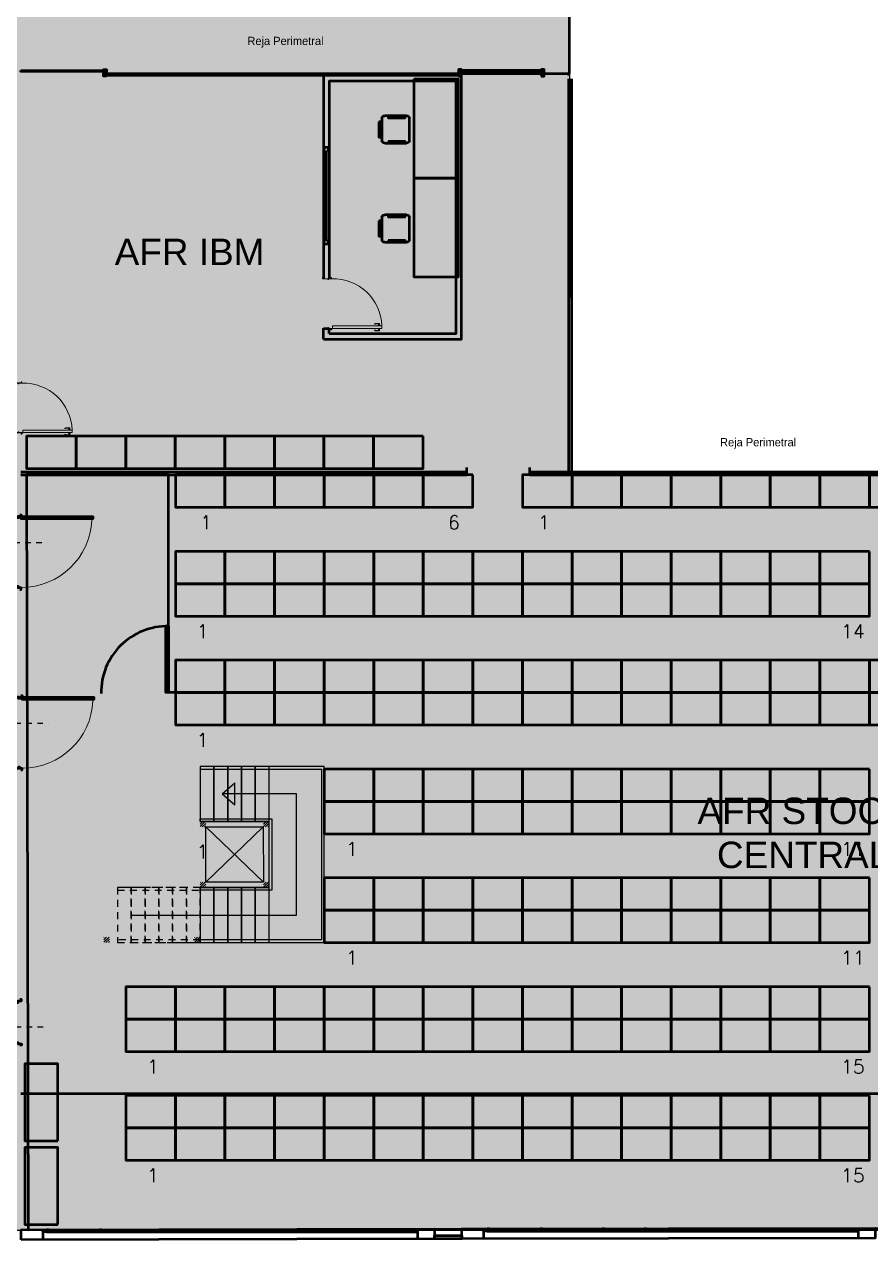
# Model space of a CAD drawing. Header units: millimetres. Extents: x 14 to 290, y 66 to 213.
# Drawn here: x 197.14 to 212.51, y 143.25 to 165.32 of the extents above; entities that cross this region are included whole.
import ezdxf

# ---------------------------------------------------------------- set-up
doc = ezdxf.new("R2010")
doc.units = ezdxf.units.MM
doc.linetypes.add('HIDDEN2', pattern=[0.1875, 0.125, -0.0625])
doc.linetypes.add('PIR13A-P-XREF-01-Apoyo$0$DASHDOT2', pattern=[12.7, 6.35, -3.175, 0, -3.175])
doc.layers.add('CARPINTERIA', color=252, linetype='Continuous')
doc.layers.add('VISTAS', color=251, linetype='Continuous')
for name, color, linetype, lineweight in [('Durlock', 252, 'Continuous', 50), ('OCASA_TODAS_r08$0$CARP-BARRIDO', 252, 'Continuous', 15), ('OCASA_TODAS_r08$0$CARP-HERRAJES', 252, 'Continuous', 15), ('OCASA_TODAS_r08$0$CARP-HOJA', 252, 'Continuous', 20), ('OCASA_TODAS_r08$0$CARP-MARCO', 252, 'Continuous', 20), ('OCASA_TODAS_r08$0$CARPINTERIA', 252, 'Continuous', 15), ('OCASA_TODAS_r08$0$VIDRIO', 251, 'Continuous', 20), ('PIR13A-P-XREF-01-Apoyo$0$10-EJES-CARP', 251, 'PIR13A-P-XREF-01-Apoyo$0$DASHDOT2', 25), ('PIR13A-P-XREF-01-Apoyo$0$20-CARPINTERIAS BATIENTE', 251, 'Continuous', 9)]:
    doc.layers.add(name, color=color, linetype=linetype, lineweight=lineweight)
doc.styles.add('IRI-OCASA-Layout R 9$0$Standard', font='arial.ttf')
doc.styles.add('OCASA_TODAS_r08$0$Standard', font='txt')
doc.styles.get("Standard").update_dxf_attribs({"font": 'txt.shx'})

# ---------------------------------------------------------------- blocks, each defined once
blk = doc.blocks.new('OCASA_TODAS_r08$0$V16 19_06_2014')
at = {"color": 4}
for points in [[(2797.489135, 1170.224643), (2797.489135, 1170.234643), (2797.554125, 1170.234643), (2797.554135, 1170.194643), (2797.489135, 1170.194643), (2797.489135, 1170.204643)], [(2804.289155, 1170.224643), (2804.289155, 1170.234643), (2804.224165, 1170.234643), (2804.224155, 1170.194643), (2804.289155, 1170.194643), (2804.289155, 1170.204643)]]:
    blk.add_lwpolyline(points, dxfattribs=at)
at = {"color": 251}
for points in [[(2797.554125, 1170.234643), (2804.224165, 1170.234643)], [(2797.554135, 1170.194643), (2804.224155, 1170.194643)]]:
    blk.add_lwpolyline(points, dxfattribs=at)
at = {"color": 4}
for points in [[(2797.594125, 1170.234643), (2797.554125, 1170.234643), (2797.554125, 1170.214643), (2797.594125, 1170.214643)], [(2798.556635, 1170.234643), (2798.516635, 1170.234643), (2798.516635, 1170.214643), (2798.556635, 1170.214643)], [(2798.596635, 1170.214643), (2798.556635, 1170.214643), (2798.556635, 1170.194643), (2798.596635, 1170.194643)], [(2799.564135, 1170.214643), (2799.524135, 1170.214643), (2799.524135, 1170.194643), (2799.564135, 1170.194643)], [(2799.684125, 1170.234643), (2799.644125, 1170.234643), (2799.644125, 1170.214643), (2799.684125, 1170.214643)], [(2800.447435, 1170.234643), (2800.407435, 1170.234643), (2800.407435, 1170.214643), (2800.447435, 1170.214643)], [(2800.487435, 1170.214643), (2800.447435, 1170.214643), (2800.447435, 1170.194643), (2800.487435, 1170.194643)], [(2801.334029, 1170.214643), (2801.294029, 1170.214643), (2801.294029, 1170.194643), (2801.334029, 1170.194643)], [(2801.374029, 1170.234643), (2801.334029, 1170.234643), (2801.334029, 1170.214643), (2801.374029, 1170.214643)], [(2802.134135, 1170.234643), (2802.094135, 1170.234643), (2802.094135, 1170.214643), (2802.134135, 1170.214643)], [(2802.254135, 1170.234643), (2802.214135, 1170.234643), (2802.214135, 1170.214643), (2802.254135, 1170.214643)], [(2803.221645, 1170.234643), (2803.181645, 1170.234643), (2803.181645, 1170.214643), (2803.221645, 1170.214643)], [(2803.261645, 1170.214643), (2803.221645, 1170.214643), (2803.221645, 1170.194643), (2803.261645, 1170.194643)], [(2804.224155, 1170.214643), (2804.184155, 1170.214643), (2804.184155, 1170.194643), (2804.224155, 1170.194643)]]:
    blk.add_lwpolyline(points, close=True, dxfattribs=at)
at = {"layer": 'OCASA_TODAS_r08$0$CARP-HOJA'}
for p, q in [((2797.594125, 1170.229643), (2798.516635, 1170.229643)), ((2797.594125, 1170.219643), (2798.516635, 1170.219643)), ((2799.684125, 1170.229643), (2800.407435, 1170.229643)), ((2799.684125, 1170.219643), (2800.407435, 1170.219643)), ((2801.374029, 1170.229643), (2802.094135, 1170.229643)), ((2801.374029, 1170.219643), (2802.094135, 1170.219643)), ((2802.254135, 1170.229643), (2803.181645, 1170.229643)), ((2802.254135, 1170.219643), (2803.181645, 1170.219643)), ((2798.596635, 1170.209643), (2799.524135, 1170.209643)), ((2798.596635, 1170.199643), (2799.524135, 1170.199643)), ((2800.487435, 1170.209643), (2801.294029, 1170.209643)), ((2800.487435, 1170.199643), (2801.294029, 1170.199643)), ((2803.261645, 1170.209643), (2804.184155, 1170.209643)), ((2803.261645, 1170.199643), (2804.184155, 1170.199643))]:
    blk.add_line(p, q, dxfattribs=at)
at = {"layer": 'OCASA_TODAS_r08$0$CARPINTERIA', "color": 4}
for points in [[(2799.604135, 1170.234643), (2799.564135, 1170.234643), (2799.564135, 1170.194643), (2799.604135, 1170.194643)], [(2799.644135, 1170.234643), (2799.604135, 1170.234643), (2799.604135, 1170.194643), (2799.644135, 1170.194643)], [(2802.174135, 1170.234643), (2802.134135, 1170.234643), (2802.134135, 1170.194643), (2802.174135, 1170.194643)], [(2802.214135, 1170.234643), (2802.174135, 1170.234643), (2802.174135, 1170.194643), (2802.214135, 1170.194643)]]:
    blk.add_lwpolyline(points, close=True, dxfattribs=at)
at = {"layer": 'OCASA_TODAS_r08$0$VIDRIO'}
for p, q in [((2797.594125, 1170.225893), (2798.516635, 1170.225893)), ((2797.594125, 1170.223393), (2798.516635, 1170.223393)), ((2799.684125, 1170.225893), (2800.407435, 1170.225893)), ((2799.684125, 1170.223393), (2800.407435, 1170.223393)), ((2801.374029, 1170.225893), (2802.094135, 1170.225893)), ((2801.374029, 1170.223393), (2802.094135, 1170.223393)), ((2802.254135, 1170.225893), (2803.181645, 1170.225893)), ((2802.254135, 1170.223393), (2803.181645, 1170.223393)), ((2798.596635, 1170.205893), (2799.524135, 1170.205893)), ((2798.596635, 1170.203393), (2799.524135, 1170.203393)), ((2800.487435, 1170.205893), (2801.294029, 1170.205893)), ((2800.487435, 1170.203393), (2801.294029, 1170.203393)), ((2803.261645, 1170.205893), (2804.184155, 1170.205893)), ((2803.261645, 1170.203393), (2804.184155, 1170.203393))]:
    blk.add_line(p, q, dxfattribs=at)
blk = doc.blocks.new("OCASA_TODAS_r08$0$P1 13 - P1'' 13")
at = {"layer": 'OCASA_TODAS_r08$0$CARP-BARRIDO'}
blk.add_arc((-21.161196, -13.401783, -0.000123), 0.885209, 178.329117, 268.111658, dxfattribs=at)
at = {"layer": 'OCASA_TODAS_r08$0$CARP-HERRAJES', "extrusion": (1.67932e-05, 6.2673e-05, 1)}
for p, q in [((-21.233598, -14.227942, 0.000046), (-21.233598, -14.174994, 0.000043)), ((-21.233598, -14.227942, 0.000046), (-21.232639, -14.24534, 0.000047)), ((-21.216127, -14.245806, 0.000047), (-21.230823, -14.246625, 0.000047)), ((-21.215792, -14.228316, 0.000046), (-21.20372, -14.227409, 0.000045)), ((-21.215792, -14.245806, 0.000047), (-21.215792, -14.228316, 0.000046)), ((-21.215792, -14.245806, 0.000047), (-21.20372, -14.246713, 0.000047)), ((-21.20372, -14.248837, 0.000047), (-21.20372, -14.225285, 0.000045)), ((-21.202318, -14.223883, 0.000045), (-21.190365, -14.223883, 0.000045)), ((-21.202318, -14.250239, 0.000047), (-21.190365, -14.250239, 0.000047)), ((-21.190365, -14.250239, 0.000047), (-21.190365, -14.223883, 0.000045)), ((-21.133908, -14.223883, 0.000044), (-21.14586, -14.223883, 0.000044)), ((-21.14586, -14.250239, 0.000046), (-21.14586, -14.223883, 0.000044)), ((-21.133908, -14.250239, 0.000046), (-21.14586, -14.250239, 0.000046)), ((-21.132506, -14.248837, 0.000046), (-21.132506, -14.225285, 0.000044)), ((-21.120434, -14.228316, 0.000044), (-21.132506, -14.227409, 0.000044)), ((-21.120434, -14.245806, 0.000045), (-21.132506, -14.246713, 0.000045)), ((-21.120434, -14.245806, 0.000045), (-21.120434, -14.228316, 0.000044)), ((-21.120098, -14.245806, 0.000045), (-21.105403, -14.246625, 0.000045)), ((-21.102628, -14.227942, 0.000044), (-21.103587, -14.24534, 0.000045)), ((-21.102628, -14.227942, 0.000044), (-21.102628, -14.174994, 0.00004))]:
    blk.add_line(p, q, dxfattribs=at)
at = {"layer": 'OCASA_TODAS_r08$0$CARP-HERRAJES', "extrusion": (1.67932e-05, 6.2673e-05, 1), "elevation": -0.001202}
for points in [[(-21.227874, -14.217264), (-21.227874, -14.174994)], [(-21.108351, -14.217264), (-21.108351, -14.174994)]]:
    blk.add_lwpolyline(points, dxfattribs=at)
at = {"layer": 'OCASA_TODAS_r08$0$CARP-HERRAJES', "extrusion": (1.67932e-05, 6.2673e-05, 1)}
for centre, radius, start, end in [((-21.202348, -14.175949, -0.001202), 0.031264, 137.389588, 178.250158), ((-21.231238, -14.245286, -0.001202), 0.001402, 182.185883, 287.237894), ((-21.20228, -14.175992, -0.001202), 0.02562, 137.415505, 177.482987), ((-21.21665, -14.217103, -0.001202), 0.011225, 180.822772, 272.671199), ((-21.22313, -14.156588, -0.001202), 0.002867, 313.848385, 140.982624), ((-21.202318, -14.225285, -0.001202), 0.001402, 89.999987, 179.999987), ((-21.202318, -14.248837, -0.001202), 0.001402, 179.999987, 269.999987), ((-21.133908, -14.225285, -0.001202), 0.001402, 359.999987, 89.999987), ((-21.133908, -14.248837, -0.001202), 0.001402, 269.999987, 359.999987), ((-21.119575, -14.217103, -0.001202), 0.011225, 267.328776, 359.177203), ((-21.113095, -14.156588, -0.001202), 0.002867, 39.01735, 226.151589), ((-21.133945, -14.175992, -0.001202), 0.02562, 2.516987, 42.584469), ((-21.133877, -14.175949, -0.001202), 0.031264, 1.749816, 42.610387), ((-21.104987, -14.245286, -0.001202), 0.001402, 252.76208, 357.814091)]:
    blk.add_arc(centre, radius, start, end, dxfattribs=at)
at = {"layer": 'OCASA_TODAS_r08$0$CARP-HOJA', "extrusion": (1.67932e-05, 6.2673e-05, 1), "elevation": -0.001202}
blk.add_lwpolyline([(-21.190365, -13.390868), (-21.190365, -14.286511), (-21.14586, -14.286511), (-21.14586, -13.390868)], close=True, dxfattribs=at)
at = {"layer": 'OCASA_TODAS_r08$0$CARP-MARCO'}
for p, q in [((-22.046029, -13.212771, -0.000008), (-22.071029, -13.212771, -0.000008)), ((-22.071029, -13.212771, -0.000008), (-22.071029, -13.227771, -0.000008)), ((-22.071029, -13.212771, -0.000008), (-22.071029, -13.229371, -0.000008)), ((-22.069429, -13.229371, -0.000008), (-22.071029, -13.229371, -0.000008)), ((-22.047629, -13.214371, -0.000008), (-22.069429, -13.214371, -0.000008)), ((-22.069429, -13.214371, -0.000008), (-22.069429, -13.227771, -0.000008)), ((-22.069429, -13.214371, -0.000008), (-22.069429, -13.229371, -0.000008)), ((-22.047629, -13.307571, -0.000008), (-22.047629, -13.214371, -0.000008)), ((-22.046029, -13.305971, -0.000008), (-22.046029, -13.212771, -0.000008)), ((-21.146029, -13.305971, -0.000008), (-21.146029, -13.212771, -0.000008)), ((-21.146029, -13.212771, -0.000008), (-21.121029, -13.212771, -0.000008)), ((-21.144429, -13.307571, -0.000008), (-21.144429, -13.214371, -0.000008)), ((-21.144429, -13.214371, -0.000008), (-21.122629, -13.214371, -0.000008)), ((-21.122629, -13.214371, -0.000008), (-21.122629, -13.227771, -0.000008)), ((-21.122629, -13.214371, -0.000008), (-21.122629, -13.229371, -0.000008)), ((-21.122629, -13.229371, -0.000008), (-21.121029, -13.229371, -0.000008)), ((-21.121029, -13.212771, -0.000008), (-21.121029, -13.227771, -0.000008)), ((-21.121029, -13.212771, -0.000008), (-21.121029, -13.229371, -0.000008)), ((-22.071029, -13.375971, -0.000008), (-22.071029, -13.359371, -0.000008)), ((-22.069429, -13.359371, -0.000008), (-22.071029, -13.359371, -0.000008)), ((-22.071029, -13.375971, -0.000008), (-22.071029, -13.360971, -0.000008)), ((-22.071029, -13.375971, -0.000008), (-22.046029, -13.375971, -0.000008)), ((-22.069429, -13.374371, -0.000008), (-22.069429, -13.359371, -0.000008)), ((-22.069429, -13.374371, -0.000008), (-22.069429, -13.360971, -0.000008)), ((-22.069429, -13.374371, -0.000008), (-22.047629, -13.374371, -0.000008)), ((-22.032629, -13.307571, -0.000008), (-22.047629, -13.307571, -0.000008)), ((-22.047629, -13.374371, -0.000008), (-22.047629, -13.319371, -0.000008)), ((-22.047629, -13.319371, -0.000008), (-22.032629, -13.319371, -0.000008)), ((-22.031029, -13.305971, -0.000008), (-22.046029, -13.305971, -0.000008)), ((-22.046029, -13.375971, -0.000008), (-22.046029, -13.320971, -0.000008)), ((-22.046029, -13.320971, -0.000008), (-22.031029, -13.320971, -0.000008)), ((-22.032629, -13.319371, -0.000008), (-22.032629, -13.307571, -0.000008)), ((-22.031029, -13.320971, -0.000008), (-22.031029, -13.305971, -0.000008)), ((-21.161029, -13.320971, -0.000008), (-21.161029, -13.305971, -0.000008)), ((-21.161029, -13.305971, -0.000008), (-21.146029, -13.305971, -0.000008)), ((-21.146029, -13.320971, -0.000008), (-21.161029, -13.320971, -0.000008)), ((-21.159429, -13.319371, -0.000008), (-21.159429, -13.307571, -0.000008)), ((-21.159429, -13.307571, -0.000008), (-21.144429, -13.307571, -0.000008)), ((-21.144429, -13.319371, -0.000008), (-21.159429, -13.319371, -0.000008)), ((-21.146029, -13.375971, -0.000008), (-21.146029, -13.320971, -0.000008)), ((-21.121029, -13.375971, -0.000008), (-21.146029, -13.375971, -0.000008)), ((-21.144429, -13.374371, -0.000008), (-21.144429, -13.319371, -0.000008)), ((-21.122629, -13.374371, -0.000008), (-21.144429, -13.374371, -0.000008)), ((-21.122629, -13.374371, -0.000008), (-21.122629, -13.359371, -0.000008)), ((-21.122629, -13.359371, -0.000008), (-21.121029, -13.359371, -0.000008)), ((-21.122629, -13.374371, -0.000008), (-21.122629, -13.360971, -0.000008)), ((-21.121029, -13.375971, -0.000008), (-21.121029, -13.359371, -0.000008)), ((-21.121029, -13.375971, -0.000008), (-21.121029, -13.360971, -0.000008))]:
    blk.add_line(p, q, dxfattribs=at)
blk.add_circle((-21.139413, -13.382781, -0.000008), 0.006, dxfattribs=at)
blk = doc.blocks.new('escalera livianas')
at = {"layer": 'VISTAS'}
h = blk.add_hatch(dxfattribs=at)
h.set_pattern_fill('ANSI31', color=1, scale=0.25, angle=-90, style=0)
h.set_pattern_definition([(315, (-461.102386, 761.53872), (0.0220970869, 0.0220970869), [])])
edge = h.paths.add_edge_path()
edge.add_line((-162.612188, -192.930271), (-162.512188, -192.930271))
edge.add_line((-162.512188, -192.930271), (-162.512188, -193.030271))
edge.add_line((-162.512188, -193.030271), (-162.612188, -193.030271))
edge.add_line((-162.612188, -193.030271), (-162.612188, -192.927583))
h = blk.add_hatch(dxfattribs=at)
h.set_pattern_fill('ANSI31', color=1, scale=0.25, angle=-90, style=0)
h.set_pattern_definition([(315, (-461.10235, 759.89141), (0.0220970869, 0.0220970869), [])])
edge = h.paths.add_edge_path()
edge.add_line((-162.612152, -194.577583), (-162.512152, -194.577583))
edge.add_line((-162.512152, -194.577583), (-162.512152, -194.677583))
edge.add_line((-162.512152, -194.677583), (-162.612152, -194.677583))
edge.add_line((-162.612152, -194.677583), (-162.612152, -194.574895))
h = blk.add_hatch(dxfattribs=at)
h.set_pattern_fill('ANSI31', color=1, scale=0.25, angle=-90, style=0)
h.set_pattern_definition([(315, (-460.102316, 759.79141), (0.0220970869, 0.0220970869), [])])
edge = h.paths.add_edge_path()
edge.add_line((-161.612118, -194.677583), (-161.512118, -194.677583))
edge.add_line((-161.512118, -194.677583), (-161.512118, -194.777583))
edge.add_line((-161.512118, -194.777583), (-161.612118, -194.777583))
edge.add_line((-161.612118, -194.777583), (-161.612118, -194.674895))
h = blk.add_hatch(dxfattribs=at)
h.set_pattern_fill('ANSI31', color=1, scale=0.25, angle=-90, style=0)
h.set_pattern_definition([(315, (-459.002352, 759.79141), (0.0220970869, 0.0220970869), [])])
edge = h.paths.add_edge_path()
edge.add_line((-160.512154, -194.677583), (-160.412154, -194.677583))
edge.add_line((-160.412154, -194.677583), (-160.412154, -194.777583))
edge.add_line((-160.412154, -194.777583), (-160.512154, -194.777583))
edge.add_line((-160.512154, -194.777583), (-160.512154, -194.674895))
h = blk.add_hatch(dxfattribs=at)
h.set_pattern_fill('ANSI31', color=1, scale=0.25, angle=-90, style=0)
h.set_pattern_definition([(315, (-460.102316, 758.644097), (0.0220970869, 0.0220970869), [])])
edge = h.paths.add_edge_path()
edge.add_line((-161.612118, -195.824895), (-161.512118, -195.824895))
edge.add_line((-161.512118, -195.824895), (-161.512118, -195.924895))
edge.add_line((-161.512118, -195.924895), (-161.612118, -195.924895))
edge.add_line((-161.612118, -195.924895), (-161.612118, -195.822207))
h = blk.add_hatch(dxfattribs=at)
h.set_pattern_fill('ANSI31', color=1, scale=0.25, angle=-90, style=0)
h.set_pattern_definition([(315, (-459.002352, 758.644097), (0.0220970869, 0.0220970869), [])])
edge = h.paths.add_edge_path()
edge.add_line((-160.512154, -195.824895), (-160.412154, -195.824895))
edge.add_line((-160.412154, -195.824895), (-160.412154, -195.924895))
edge.add_line((-160.412154, -195.924895), (-160.512154, -195.924895))
edge.add_line((-160.512154, -195.924895), (-160.512154, -195.822207))
at = {"layer": 'VISTAS', "color": 150, "linetype": 'HIDDEN2'}
for points in [[(-162.612183, -193.177583), (-162.612183, -194.677583), (-162.562255, -194.677583), (-162.562255, -193.177583), (-162.612183, -193.177583)], [(-161.612118, -193.177583), (-162.612118, -193.177583), (-162.612118, -193.427583), (-161.612118, -193.427583), (-161.612118, -193.177583)], [(-161.662046, -193.177583), (-161.662046, -194.677583), (-161.612118, -194.677583), (-161.612118, -193.177583), (-161.662046, -193.177583)], [(-161.612118, -193.427583), (-162.612118, -193.427583), (-162.612118, -193.677583), (-161.612118, -193.677583), (-161.612118, -193.427583)], [(-161.612154, -193.677583), (-162.612154, -193.677583), (-162.612154, -193.927583), (-161.612154, -193.927583), (-161.612154, -193.677583)], [(-161.612154, -193.927583), (-162.612154, -193.927583), (-162.612154, -194.177583), (-161.612154, -194.177583), (-161.612154, -193.927583)], [(-161.612154, -194.177583), (-162.612154, -194.177583), (-162.612154, -194.427583), (-161.612154, -194.427583), (-161.612154, -194.177583)], [(-161.612154, -194.427583), (-162.612154, -194.427583), (-162.612154, -194.677583), (-161.612154, -194.677583), (-161.612154, -194.427583)]]:
    blk.add_lwpolyline(points, dxfattribs=at)
at = {"layer": 'VISTAS', "color": 3}
for points in [[(-162.112183, -193.427583), (-162.112183, -193.427583), (-162.112183, -196.427583), (-159.912183, -196.427583), (-159.912183, -195.077583)], [(-159.912183, -195.077583), (-160.112154, -195.307583)], [(-159.912183, -195.077583), (-159.71219, -195.307583)], [(-160.112154, -195.307583), (-159.71219, -195.307583)]]:
    blk.add_lwpolyline(points, dxfattribs=at)
at = {"layer": 'VISTAS', "color": 150}
for points in [[(-161.612154, -194.677583), (-162.612154, -194.677583), (-162.612154, -194.927583), (-161.612154, -194.927583), (-161.612154, -194.677583)], [(-162.612118, -194.677583), (-162.612118, -196.927583), (-159.412188, -196.927583), (-159.41219, -194.677583), (-159.46219, -194.677583), (-159.46219, -196.877583), (-162.56219, -196.877583), (-162.56219, -194.677583), (-162.612118, -194.677583)], [(-161.612118, -194.677583), (-161.612154, -195.927583), (-160.412154, -195.927583), (-160.412154, -194.677583), (-160.362154, -194.677583), (-160.362154, -195.977583), (-161.662154, -195.977583), (-161.662046, -194.677583), (-161.612154, -194.677583)], [(-159.412154, -194.677583), (-160.412154, -194.677583), (-160.412154, -194.927583), (-159.412154, -194.927583), (-159.412154, -194.677583)], [(-161.612154, -194.927583), (-162.612154, -194.927583), (-162.612154, -195.177583), (-161.612154, -195.177583), (-161.612154, -194.927583)], [(-159.412154, -194.927583), (-160.412154, -194.927583), (-160.412154, -195.177583), (-159.412154, -195.177583), (-159.412154, -194.927583)], [(-161.612154, -195.177583), (-162.612154, -195.177583), (-162.612154, -195.427583), (-161.612154, -195.427583), (-161.612154, -195.177583)], [(-159.412154, -195.177583), (-160.412154, -195.177583), (-160.412154, -195.427583), (-159.412154, -195.427583), (-159.412154, -195.177583)], [(-161.612154, -195.427583), (-162.612154, -195.427583), (-162.612154, -195.677583), (-161.612154, -195.677583), (-161.612154, -195.427583)], [(-159.412154, -195.427583), (-160.412154, -195.427583), (-160.412154, -195.677583), (-159.412154, -195.677583), (-159.412154, -195.427583)], [(-161.612154, -195.677583), (-162.612154, -195.677583), (-162.612154, -195.927583), (-161.612154, -195.927583), (-161.612154, -195.677583)], [(-159.412154, -195.677583), (-160.412154, -195.677583), (-160.412154, -195.927583), (-159.412154, -195.927583), (-159.412154, -195.677583)]]:
    blk.add_lwpolyline(points, dxfattribs=at)
at = {"layer": 'VISTAS'}
for points in [[(-161.512118, -194.777583), (-160.512154, -194.777583), (-160.512154, -195.822207), (-161.512118, -195.824895), (-161.512118, -194.777583)], [(-161.512118, -194.777583), (-160.512154, -195.822207)], [(-160.512154, -194.777583), (-161.512118, -195.824895)]]:
    blk.add_lwpolyline(points, dxfattribs=at)
blk = doc.blocks.new('*U144')
blk.add_lwpolyline([(25, 10), (25, 790), (70, 790), (70, 10)], close=True)
for points in [[(0, -15), (0, 10), (25, 10), (25, -35), (50, -35), (50, -60), (25, -60), (25, -120), (0, -120), (0, -95)], [(830, -15), (830, 10), (805, 10), (805, -35), (780, -35), (780, -60), (805, -60), (805, -120), (830, -120), (830, -95)]]:
    blk.add_lwpolyline(points)
at = {"layer": 'PIR13A-P-XREF-01-Apoyo$0$10-EJES-CARP', "ltscale": 0.25}
blk.add_line((500, -515), (500, 485), dxfattribs=at)
at = {"layer": 'PIR13A-P-XREF-01-Apoyo$0$20-CARPINTERIAS BATIENTE'}
blk.add_arc((20.9115, 8.4615), 788.5, 0, 87.284973, dxfattribs=at)
blk = doc.blocks.new('IRI-OCASA-Layout R 9$1$OCA_SILLA')
at = {"linetype": 'Continuous'}
for p, q in [((0.0549, 0.05), (0.0549, 0.4483)), ((0.1049, 0.4983), (0.5023, 0.4983)), ((0.5523, 0.4483), (0.5523, 0.05)), ((0.5023, 0), (0.1049, 0))]:
    blk.add_line(p, q, dxfattribs=at)
for points in [[(0.1654, 0.4663), (0.1654, 0.4876), (0.4749, 0.4876), (0.4749, 0.4663)], [(0, 0.1087), (0, 0.3889), (0.0427, 0.3889), (0.0427, 0.1087)], [(0.1681, 0.0207), (0.1681, 0.0394), (0.4749, 0.0394), (0.4749, 0.0207)]]:
    blk.add_lwpolyline(points, close=True, dxfattribs=at)
for centre, start, end in [((0.1049, 0.4483), 90, 180), ((0.5023, 0.4483), 0, 90), ((0.1049, 0.05), 180, 270), ((0.5023, 0.05), 270, 0)]:
    blk.add_arc(centre, 0.05, start, end, dxfattribs=at)
blk = doc.blocks.new('PF_1')
at = {"layer": 'CARPINTERIA'}
for p, q in [((-0.06, -0.07, 0.000008), (-0.06, -1.684945)), ((-0.033, -1.684945, 0.000008), (-0.033, -0.07, 0.000008)), ((-0.03, -1.684945), (-0.03, -0.07, 0.000008)), ((-0.027, -1.684945, 0.000008), (-0.027, -0.07, 0.000008)), ((0, -0.07, 0.000008), (0, -1.684945))]:
    blk.add_line(p, q, dxfattribs=at)
at = {"layer": 'CARPINTERIA', "color": 1}
for points in [[(0, 0), (0, -0.07), (-0.06, -0.07), (-0.06, 0)], [(-0.005, -0.005), (-0.005, -0.065), (-0.055, -0.065), (-0.055, -0.005)], [(0, -1.684945), (0, -1.754945), (-0.06, -1.754945), (-0.06, -1.684945)], [(-0.005, -1.689945), (-0.005, -1.749945), (-0.055, -1.749945), (-0.055, -1.689945)]]:
    blk.add_lwpolyline(points, close=True, dxfattribs=at)
blk = doc.blocks.new('*U148')
blk.add_lwpolyline([(25, 10), (25, 1310), (70, 1310), (70, 10)], close=True)
for points in [[(0, -15), (0, 10), (25, 10), (25, -35), (50, -35), (50, -60), (25, -60), (25, -120), (0, -120), (0, -95)], [(1350, -15), (1350, 10), (1325, 10), (1325, -35), (1300, -35), (1300, -60), (1325, -60), (1325, -120), (1350, -120), (1350, -95)]]:
    blk.add_lwpolyline(points)
at = {"layer": 'PIR13A-P-XREF-01-Apoyo$0$10-EJES-CARP', "ltscale": 0.25}
blk.add_line((500, -515), (500, 485), dxfattribs=at)
at = {"layer": 'PIR13A-P-XREF-01-Apoyo$0$20-CARPINTERIAS BATIENTE'}
blk.add_arc((33.4175, 13.1675), 1282.5, 0, 87.284973, dxfattribs=at)

msp = doc.modelspace()

# ---------------------------------------------------------------- hatches: boundary and pattern name
at = {"true_color": 0x7d8ab6}
h = msp.add_hatch(color=163, dxfattribs=at)
h.dxf.hatch_style = 1
h.paths.add_polyline_path([(207.041, 166.06), (186.176, 166.06), (186.176, 164.325), (182.96, 164.325), (182.96, 162.736), (180.577, 162.736), (180.577, 157.136), (184.677, 157.136), (184.681, 153.84), (180.577, 153.84), (180.577, 150.336), (193.005, 150.333), (193.019, 143.423), (225.182, 143.423), (225.182, 157.193), (207.078, 157.193)])
h.paths.add_polyline_path([(179.074, 164.119), (170.756, 164.119), (170.756, 147.249), (174.611, 147.249), (174.611, 148.972), (175.551, 148.972), (176.057, 148.972), (176.057, 150.749), (179.074, 150.749)])

# ---------------------------------------------------------------- linework, layer by layer
at = {"layer": 'Defpoints', "color": 6, "elevation": 0}
msp.add_lwpolyline([(207.041, 166.06), (186.176, 166.06), (186.176, 164.325), (182.96, 164.325), (182.96, 162.736), (180.577, 162.736), (180.577, 157.136), (184.677, 157.136), (184.681, 153.84), (180.577, 153.84), (180.577, 150.336), (193.005, 150.333), (193.019, 143.423), (225.182, 143.423), (225.182, 157.193), (207.078, 157.193)], close=True, dxfattribs=at)
at = {"layer": 'Durlock'}
for p, q in [((198.575, 164.421, 0), (207.028, 164.421, 0)), ((204.611, 164.421, 0), (205.078, 164.421, 0)), ((207.028, 164.386, 0), (207.028, 164.436, 0)), ((198.575, 164.394, 0), (204.558, 164.394, 0)), ((202.611, 164.394, 0), (203.078, 164.394, 0)), ((207.028, 157.176, 0), (207.028, 164.329, 0)), ((207.078, 157.176, 0), (207.078, 164.329, 0)), ((202.673, 163.081, 0), (202.573, 163.081, 0)), ((202.673, 161.326, 0), (202.573, 161.326, 0)), ((202.573, 159.601, 0), (202.573, 159.796, 0)), ((202.573, 159.796, 0), (202.673, 159.796, 0)), ((202.673, 159.701, 0), (202.673, 159.796, 0)), ((197.078, 157.193, 0), (205.175, 157.193, 0)), ((197.078, 157.136, 0), (205.175, 157.136, 0)), ((205.175, 157.136, 0), (205.175, 157.268, 0)), ((206.32, 157.136, 0), (206.32, 157.268, 0)), ((206.32, 157.193, 0), (225.191, 157.193, 0)), ((206.32, 157.136, 0), (225.191, 157.136, 0)), ((245.024, 145.899), (197.077, 145.899, 0)), ((204.278, 143.447, 0), (204.278, 143.267, 0)), ((205.478, 143.446, 0), (205.478, 143.266, 0)), ((212.278, 143.462, 0), (212.278, 143.282, 0)), ((197.478, 143.431, 0), (197.478, 143.251, 0)), ((197.478, 143.431, 0), (197.478, 143.251, 0))]:
    msp.add_line(p, q, dxfattribs=at)
at = {"layer": 'Durlock', "elevation": 0}
for points in [[(207.041, 164.421), (207.041, 166.06), (186.176, 166.06)], [(202.573, 159.601), (205.078, 159.601), (205.078, 164.386), (202.573, 164.386), (202.573, 160.697)], [(202.673, 159.701), (204.978, 159.701), (204.978, 164.286), (202.673, 164.286), (202.673, 160.697)], [(198.081, 157.841), (197.181, 157.841), (197.181, 157.253), (198.081, 157.253), (198.081, 157.841)], [(198.981, 157.841), (198.081, 157.841), (198.081, 157.253), (198.981, 157.253), (198.981, 157.841)], [(199.881, 157.841), (198.981, 157.841), (198.981, 157.253), (199.881, 157.253), (199.881, 157.841)], [(200.781, 157.839), (199.881, 157.839), (199.881, 157.251), (200.781, 157.251), (200.781, 157.839)], [(201.681, 157.839), (200.781, 157.839), (200.781, 157.251), (201.681, 157.251), (201.681, 157.839)], [(202.581, 157.839), (201.681, 157.839), (201.681, 157.251), (202.581, 157.251), (202.581, 157.839)], [(203.481, 157.839), (202.581, 157.839), (202.581, 157.251), (203.481, 157.251), (203.481, 157.839)], [(204.381, 157.839), (203.481, 157.839), (203.481, 157.251), (204.381, 157.251), (204.381, 157.839)], [(200.784, 157.136), (199.884, 157.136), (199.884, 156.548), (200.784, 156.548), (200.784, 157.136)], [(201.684, 157.136), (200.784, 157.136), (200.784, 156.548), (201.684, 156.548), (201.684, 157.136)], [(202.584, 157.136), (201.684, 157.136), (201.684, 156.548), (202.584, 156.548), (202.584, 157.136)], [(203.484, 157.136), (202.584, 157.136), (202.584, 156.548), (203.484, 156.548), (203.484, 157.136)], [(204.384, 157.136), (203.484, 157.136), (203.484, 156.548), (204.384, 156.548), (204.384, 157.136)], [(205.284, 157.136), (204.384, 157.136), (204.384, 156.548), (205.284, 156.548), (205.284, 157.136)], [(207.084, 157.136), (206.184, 157.136), (206.184, 156.548), (207.084, 156.548), (207.084, 157.136)], [(207.984, 157.136), (207.084, 157.136), (207.084, 156.548), (207.984, 156.548), (207.984, 157.136)], [(208.884, 157.136), (207.984, 157.136), (207.984, 156.548), (208.884, 156.548), (208.884, 157.136)], [(209.784, 157.136), (208.884, 157.136), (208.884, 156.548), (209.784, 156.548), (209.784, 157.136)], [(210.684, 157.136), (209.784, 157.136), (209.784, 156.548), (210.684, 156.548), (210.684, 157.136)], [(211.584, 157.136), (210.684, 157.136), (210.684, 156.548), (211.584, 156.548), (211.584, 157.136)], [(212.484, 157.136), (211.584, 157.136), (211.584, 156.548), (212.484, 156.548), (212.484, 157.136)], [(213.384, 157.136), (212.484, 157.136), (212.484, 156.548), (213.384, 156.548), (213.384, 157.136)], [(200.784, 155.748), (199.884, 155.748), (199.884, 155.16), (200.784, 155.16), (200.784, 155.748)], [(201.684, 155.748), (200.784, 155.748), (200.784, 155.16), (201.684, 155.16), (201.684, 155.748)], [(202.584, 155.748), (201.684, 155.748), (201.684, 155.16), (202.584, 155.16), (202.584, 155.748)], [(203.484, 155.748), (202.584, 155.748), (202.584, 155.16), (203.484, 155.16), (203.484, 155.748)], [(204.384, 155.748), (203.484, 155.748), (203.484, 155.16), (204.384, 155.16), (204.384, 155.748)], [(205.284, 155.748), (204.384, 155.748), (204.384, 155.16), (205.284, 155.16), (205.284, 155.748)], [(206.184, 155.748), (205.284, 155.748), (205.284, 155.16), (206.184, 155.16), (206.184, 155.748)], [(207.084, 155.748), (206.184, 155.748), (206.184, 155.16), (207.084, 155.16), (207.084, 155.748)], [(207.984, 155.748), (207.084, 155.748), (207.084, 155.16), (207.984, 155.16), (207.984, 155.748)], [(208.884, 155.748), (207.984, 155.748), (207.984, 155.16), (208.884, 155.16), (208.884, 155.748)], [(209.784, 155.748), (208.884, 155.748), (208.884, 155.16), (209.784, 155.16), (209.784, 155.748)], [(210.684, 155.748), (209.784, 155.748), (209.784, 155.16), (210.684, 155.16), (210.684, 155.748)], [(211.584, 155.748), (210.684, 155.748), (210.684, 155.16), (211.584, 155.16), (211.584, 155.748)], [(212.484, 155.748), (211.584, 155.748), (211.584, 155.16), (212.484, 155.16), (212.484, 155.748)], [(200.784, 155.16), (199.884, 155.16), (199.884, 154.572), (200.784, 154.572), (200.784, 155.16)], [(201.684, 155.16), (200.784, 155.16), (200.784, 154.572), (201.684, 154.572), (201.684, 155.16)], [(202.584, 155.16), (201.684, 155.16), (201.684, 154.572), (202.584, 154.572), (202.584, 155.16)], [(203.484, 155.16), (202.584, 155.16), (202.584, 154.572), (203.484, 154.572), (203.484, 155.16)], [(204.384, 155.16), (203.484, 155.16), (203.484, 154.572), (204.384, 154.572), (204.384, 155.16)], [(205.284, 155.16), (204.384, 155.16), (204.384, 154.572), (205.284, 154.572), (205.284, 155.16)], [(206.184, 155.16), (205.284, 155.16), (205.284, 154.572), (206.184, 154.572), (206.184, 155.16)], [(207.084, 155.16), (206.184, 155.16), (206.184, 154.572), (207.084, 154.572), (207.084, 155.16)], [(207.984, 155.16), (207.084, 155.16), (207.084, 154.572), (207.984, 154.572), (207.984, 155.16)], [(208.884, 155.16), (207.984, 155.16), (207.984, 154.572), (208.884, 154.572), (208.884, 155.16)], [(209.784, 155.16), (208.884, 155.16), (208.884, 154.572), (209.784, 154.572), (209.784, 155.16)], [(210.684, 155.16), (209.784, 155.16), (209.784, 154.572), (210.684, 154.572), (210.684, 155.16)], [(211.584, 155.16), (210.684, 155.16), (210.684, 154.572), (211.584, 154.572), (211.584, 155.16)], [(212.484, 155.16), (211.584, 155.16), (211.584, 154.572), (212.484, 154.572), (212.484, 155.16)], [(200.784, 153.772), (199.884, 153.772), (199.884, 153.184), (200.784, 153.184), (200.784, 153.772)], [(201.684, 153.772), (200.784, 153.772), (200.784, 153.184), (201.684, 153.184), (201.684, 153.772)], [(202.584, 153.772), (201.684, 153.772), (201.684, 153.184), (202.584, 153.184), (202.584, 153.772)], [(203.484, 153.772), (202.584, 153.772), (202.584, 153.184), (203.484, 153.184), (203.484, 153.772)], [(204.384, 153.772), (203.484, 153.772), (203.484, 153.184), (204.384, 153.184), (204.384, 153.772)], [(205.284, 153.772), (204.384, 153.772), (204.384, 153.184), (205.284, 153.184), (205.284, 153.772)], [(206.184, 153.772), (205.284, 153.772), (205.284, 153.184), (206.184, 153.184), (206.184, 153.772)], [(207.084, 153.772), (206.184, 153.772), (206.184, 153.184), (207.084, 153.184), (207.084, 153.772)], [(207.984, 153.772), (207.084, 153.772), (207.084, 153.184), (207.984, 153.184), (207.984, 153.772)], [(208.884, 153.772), (207.984, 153.772), (207.984, 153.184), (208.884, 153.184), (208.884, 153.772)], [(209.784, 153.772), (208.884, 153.772), (208.884, 153.184), (209.784, 153.184), (209.784, 153.772)], [(210.684, 153.772), (209.784, 153.772), (209.784, 153.184), (210.684, 153.184), (210.684, 153.772)], [(211.584, 153.772), (210.684, 153.772), (210.684, 153.184), (211.584, 153.184), (211.584, 153.772)], [(212.484, 153.772), (211.584, 153.772), (211.584, 153.184), (212.484, 153.184), (212.484, 153.772)], [(213.384, 153.772), (212.484, 153.772), (212.484, 153.184), (213.384, 153.184), (213.384, 153.772)], [(200.784, 153.184), (199.884, 153.184), (199.884, 152.596), (200.784, 152.596), (200.784, 153.184)], [(201.684, 153.184), (200.784, 153.184), (200.784, 152.596), (201.684, 152.596), (201.684, 153.184)], [(202.584, 153.184), (201.684, 153.184), (201.684, 152.596), (202.584, 152.596), (202.584, 153.184)], [(203.484, 153.184), (202.584, 153.184), (202.584, 152.596), (203.484, 152.596), (203.484, 153.184)], [(204.384, 153.184), (203.484, 153.184), (203.484, 152.596), (204.384, 152.596), (204.384, 153.184)], [(205.284, 153.184), (204.384, 153.184), (204.384, 152.596), (205.284, 152.596), (205.284, 153.184)], [(206.184, 153.184), (205.284, 153.184), (205.284, 152.596), (206.184, 152.596), (206.184, 153.184)], [(207.084, 153.184), (206.184, 153.184), (206.184, 152.596), (207.084, 152.596), (207.084, 153.184)], [(207.984, 153.184), (207.084, 153.184), (207.084, 152.596), (207.984, 152.596), (207.984, 153.184)], [(208.884, 153.184), (207.984, 153.184), (207.984, 152.596), (208.884, 152.596), (208.884, 153.184)], [(209.784, 153.184), (208.884, 153.184), (208.884, 152.596), (209.784, 152.596), (209.784, 153.184)], [(210.684, 153.184), (209.784, 153.184), (209.784, 152.596), (210.684, 152.596), (210.684, 153.184)], [(211.584, 153.184), (210.684, 153.184), (210.684, 152.596), (211.584, 152.596), (211.584, 153.184)], [(212.484, 153.184), (211.584, 153.184), (211.584, 152.596), (212.484, 152.596), (212.484, 153.184)], [(213.384, 153.184), (212.484, 153.184), (212.484, 152.596), (213.384, 152.596), (213.384, 153.184)], [(203.484, 151.796), (202.584, 151.796), (202.584, 151.208), (203.484, 151.208), (203.484, 151.796)], [(204.384, 151.796), (203.484, 151.796), (203.484, 151.208), (204.384, 151.208), (204.384, 151.796)], [(205.284, 151.796), (204.384, 151.796), (204.384, 151.208), (205.284, 151.208), (205.284, 151.796)], [(206.184, 151.796), (205.284, 151.796), (205.284, 151.208), (206.184, 151.208), (206.184, 151.796)], [(207.084, 151.796), (206.184, 151.796), (206.184, 151.208), (207.084, 151.208), (207.084, 151.796)], [(207.984, 151.796), (207.084, 151.796), (207.084, 151.208), (207.984, 151.208), (207.984, 151.796)], [(208.884, 151.796), (207.984, 151.796), (207.984, 151.208), (208.884, 151.208), (208.884, 151.796)], [(209.784, 151.796), (208.884, 151.796), (208.884, 151.208), (209.784, 151.208), (209.784, 151.796)], [(210.684, 151.796), (209.784, 151.796), (209.784, 151.208), (210.684, 151.208), (210.684, 151.796)], [(211.584, 151.796), (210.684, 151.796), (210.684, 151.208), (211.584, 151.208), (211.584, 151.796)], [(212.484, 151.796), (211.584, 151.796), (211.584, 151.208), (212.484, 151.208), (212.484, 151.796)], [(203.484, 151.208), (202.584, 151.208), (202.584, 150.62), (203.484, 150.62), (203.484, 151.208)], [(204.384, 151.208), (203.484, 151.208), (203.484, 150.62), (204.384, 150.62), (204.384, 151.208)], [(205.284, 151.208), (204.384, 151.208), (204.384, 150.62), (205.284, 150.62), (205.284, 151.208)], [(206.184, 151.208), (205.284, 151.208), (205.284, 150.62), (206.184, 150.62), (206.184, 151.208)], [(207.084, 151.208), (206.184, 151.208), (206.184, 150.62), (207.084, 150.62), (207.084, 151.208)], [(207.984, 151.208), (207.084, 151.208), (207.084, 150.62), (207.984, 150.62), (207.984, 151.208)], [(208.884, 151.208), (207.984, 151.208), (207.984, 150.62), (208.884, 150.62), (208.884, 151.208)], [(209.784, 151.208), (208.884, 151.208), (208.884, 150.62), (209.784, 150.62), (209.784, 151.208)], [(210.684, 151.208), (209.784, 151.208), (209.784, 150.62), (210.684, 150.62), (210.684, 151.208)], [(211.584, 151.208), (210.684, 151.208), (210.684, 150.62), (211.584, 150.62), (211.584, 151.208)], [(212.484, 151.208), (211.584, 151.208), (211.584, 150.62), (212.484, 150.62), (212.484, 151.208)], [(203.484, 149.82), (202.584, 149.82), (202.584, 149.232), (203.484, 149.232), (203.484, 149.82)], [(204.384, 149.82), (203.484, 149.82), (203.484, 149.232), (204.384, 149.232), (204.384, 149.82)], [(205.284, 149.82), (204.384, 149.82), (204.384, 149.232), (205.284, 149.232), (205.284, 149.82)], [(206.184, 149.82), (205.284, 149.82), (205.284, 149.232), (206.184, 149.232), (206.184, 149.82)], [(207.084, 149.82), (206.184, 149.82), (206.184, 149.232), (207.084, 149.232), (207.084, 149.82)], [(207.984, 149.82), (207.084, 149.82), (207.084, 149.232), (207.984, 149.232), (207.984, 149.82)], [(208.884, 149.82), (207.984, 149.82), (207.984, 149.232), (208.884, 149.232), (208.884, 149.82)], [(209.784, 149.82), (208.884, 149.82), (208.884, 149.232), (209.784, 149.232), (209.784, 149.82)], [(210.684, 149.82), (209.784, 149.82), (209.784, 149.232), (210.684, 149.232), (210.684, 149.82)], [(211.584, 149.82), (210.684, 149.82), (210.684, 149.232), (211.584, 149.232), (211.584, 149.82)], [(212.484, 149.82), (211.584, 149.82), (211.584, 149.232), (212.484, 149.232), (212.484, 149.82)], [(203.484, 149.232), (202.584, 149.232), (202.584, 148.644), (203.484, 148.644), (203.484, 149.232)], [(204.384, 149.232), (203.484, 149.232), (203.484, 148.644), (204.384, 148.644), (204.384, 149.232)], [(205.284, 149.232), (204.384, 149.232), (204.384, 148.644), (205.284, 148.644), (205.284, 149.232)], [(206.184, 149.232), (205.284, 149.232), (205.284, 148.644), (206.184, 148.644), (206.184, 149.232)], [(207.084, 149.232), (206.184, 149.232), (206.184, 148.644), (207.084, 148.644), (207.084, 149.232)], [(207.984, 149.232), (207.084, 149.232), (207.084, 148.644), (207.984, 148.644), (207.984, 149.232)], [(208.884, 149.232), (207.984, 149.232), (207.984, 148.644), (208.884, 148.644), (208.884, 149.232)], [(209.784, 149.232), (208.884, 149.232), (208.884, 148.644), (209.784, 148.644), (209.784, 149.232)], [(210.684, 149.232), (209.784, 149.232), (209.784, 148.644), (210.684, 148.644), (210.684, 149.232)], [(211.584, 149.232), (210.684, 149.232), (210.684, 148.644), (211.584, 148.644), (211.584, 149.232)], [(212.484, 149.232), (211.584, 149.232), (211.584, 148.644), (212.484, 148.644), (212.484, 149.232)], [(199.884, 147.844), (198.984, 147.844), (198.984, 147.256), (199.884, 147.256), (199.884, 147.844)], [(200.784, 147.844), (199.884, 147.844), (199.884, 147.256), (200.784, 147.256), (200.784, 147.844)], [(201.684, 147.844), (200.784, 147.844), (200.784, 147.256), (201.684, 147.256), (201.684, 147.844)], [(202.584, 147.844), (201.684, 147.844), (201.684, 147.256), (202.584, 147.256), (202.584, 147.844)], [(203.484, 147.844), (202.584, 147.844), (202.584, 147.256), (203.484, 147.256), (203.484, 147.844)], [(204.384, 147.844), (203.484, 147.844), (203.484, 147.256), (204.384, 147.256), (204.384, 147.844)], [(205.284, 147.844), (204.384, 147.844), (204.384, 147.256), (205.284, 147.256), (205.284, 147.844)], [(206.184, 147.844), (205.284, 147.844), (205.284, 147.256), (206.184, 147.256), (206.184, 147.844)], [(207.084, 147.844), (206.184, 147.844), (206.184, 147.256), (207.084, 147.256), (207.084, 147.844)], [(207.984, 147.844), (207.084, 147.844), (207.084, 147.256), (207.984, 147.256), (207.984, 147.844)], [(208.884, 147.844), (207.984, 147.844), (207.984, 147.256), (208.884, 147.256), (208.884, 147.844)], [(209.784, 147.844), (208.884, 147.844), (208.884, 147.256), (209.784, 147.256), (209.784, 147.844)], [(210.684, 147.844), (209.784, 147.844), (209.784, 147.256), (210.684, 147.256), (210.684, 147.844)], [(211.584, 147.844), (210.684, 147.844), (210.684, 147.256), (211.584, 147.256), (211.584, 147.844)], [(212.484, 147.844), (211.584, 147.844), (211.584, 147.256), (212.484, 147.256), (212.484, 147.844)], [(199.884, 147.256), (198.984, 147.256), (198.984, 146.668), (199.884, 146.668), (199.884, 147.256)], [(200.784, 147.256), (199.884, 147.256), (199.884, 146.668), (200.784, 146.668), (200.784, 147.256)], [(201.684, 147.256), (200.784, 147.256), (200.784, 146.668), (201.684, 146.668), (201.684, 147.256)], [(202.584, 147.256), (201.684, 147.256), (201.684, 146.668), (202.584, 146.668), (202.584, 147.256)], [(203.484, 147.256), (202.584, 147.256), (202.584, 146.668), (203.484, 146.668), (203.484, 147.256)], [(204.384, 147.256), (203.484, 147.256), (203.484, 146.668), (204.384, 146.668), (204.384, 147.256)], [(205.284, 147.256), (204.384, 147.256), (204.384, 146.668), (205.284, 146.668), (205.284, 147.256)], [(206.184, 147.256), (205.284, 147.256), (205.284, 146.668), (206.184, 146.668), (206.184, 147.256)], [(207.084, 147.256), (206.184, 147.256), (206.184, 146.668), (207.084, 146.668), (207.084, 147.256)], [(207.984, 147.256), (207.084, 147.256), (207.084, 146.668), (207.984, 146.668), (207.984, 147.256)], [(208.884, 147.256), (207.984, 147.256), (207.984, 146.668), (208.884, 146.668), (208.884, 147.256)], [(209.784, 147.256), (208.884, 147.256), (208.884, 146.668), (209.784, 146.668), (209.784, 147.256)], [(210.684, 147.256), (209.784, 147.256), (209.784, 146.668), (210.684, 146.668), (210.684, 147.256)], [(211.584, 147.256), (210.684, 147.256), (210.684, 146.668), (211.584, 146.668), (211.584, 147.256)], [(212.484, 147.256), (211.584, 147.256), (211.584, 146.668), (212.484, 146.668), (212.484, 147.256)], [(199.884, 145.868), (198.984, 145.868), (198.984, 145.28), (199.884, 145.28), (199.884, 145.868)], [(200.784, 145.868), (199.884, 145.868), (199.884, 145.28), (200.784, 145.28), (200.784, 145.868)], [(201.684, 145.868), (200.784, 145.868), (200.784, 145.28), (201.684, 145.28), (201.684, 145.868)], [(202.584, 145.868), (201.684, 145.868), (201.684, 145.28), (202.584, 145.28), (202.584, 145.868)], [(203.484, 145.868), (202.584, 145.868), (202.584, 145.28), (203.484, 145.28), (203.484, 145.868)], [(204.384, 145.868), (203.484, 145.868), (203.484, 145.28), (204.384, 145.28), (204.384, 145.868)], [(205.284, 145.868), (204.384, 145.868), (204.384, 145.28), (205.284, 145.28), (205.284, 145.868)], [(206.184, 145.868), (205.284, 145.868), (205.284, 145.28), (206.184, 145.28), (206.184, 145.868)], [(207.084, 145.868), (206.184, 145.868), (206.184, 145.28), (207.084, 145.28), (207.084, 145.868)], [(207.984, 145.868), (207.084, 145.868), (207.084, 145.28), (207.984, 145.28), (207.984, 145.868)], [(208.884, 145.868), (207.984, 145.868), (207.984, 145.28), (208.884, 145.28), (208.884, 145.868)], [(209.784, 145.868), (208.884, 145.868), (208.884, 145.28), (209.784, 145.28), (209.784, 145.868)], [(210.684, 145.868), (209.784, 145.868), (209.784, 145.28), (210.684, 145.28), (210.684, 145.868)], [(211.584, 145.868), (210.684, 145.868), (210.684, 145.28), (211.584, 145.28), (211.584, 145.868)], [(212.484, 145.868), (211.584, 145.868), (211.584, 145.28), (212.484, 145.28), (212.484, 145.868)], [(199.884, 145.28), (198.984, 145.28), (198.984, 144.692), (199.884, 144.692), (199.884, 145.28)], [(200.784, 145.28), (199.884, 145.28), (199.884, 144.692), (200.784, 144.692), (200.784, 145.28)], [(201.684, 145.28), (200.784, 145.28), (200.784, 144.692), (201.684, 144.692), (201.684, 145.28)], [(202.584, 145.28), (201.684, 145.28), (201.684, 144.692), (202.584, 144.692), (202.584, 145.28)], [(203.484, 145.28), (202.584, 145.28), (202.584, 144.692), (203.484, 144.692), (203.484, 145.28)], [(204.384, 145.28), (203.484, 145.28), (203.484, 144.692), (204.384, 144.692), (204.384, 145.28)], [(205.284, 145.28), (204.384, 145.28), (204.384, 144.692), (205.284, 144.692), (205.284, 145.28)], [(206.184, 145.28), (205.284, 145.28), (205.284, 144.692), (206.184, 144.692), (206.184, 145.28)], [(207.084, 145.28), (206.184, 145.28), (206.184, 144.692), (207.084, 144.692), (207.084, 145.28)], [(207.984, 145.28), (207.084, 145.28), (207.084, 144.692), (207.984, 144.692), (207.984, 145.28)], [(208.884, 145.28), (207.984, 145.28), (207.984, 144.692), (208.884, 144.692), (208.884, 145.28)], [(209.784, 145.28), (208.884, 145.28), (208.884, 144.692), (209.784, 144.692), (209.784, 145.28)], [(210.684, 145.28), (209.784, 145.28), (209.784, 144.692), (210.684, 144.692), (210.684, 145.28)], [(211.584, 145.28), (210.684, 145.28), (210.684, 144.692), (211.584, 144.692), (211.584, 145.28)], [(212.484, 145.28), (211.584, 145.28), (211.584, 144.692), (212.484, 144.692), (212.484, 145.28)]]:
    msp.add_lwpolyline(points, dxfattribs=at)
for points in [[(197.078, 164.481), (198.631, 164.481), (198.631, 164.462), (197.078, 164.462)], [(198.631, 164.445), (198.578, 164.445), (198.578, 164.498), (198.631, 164.498)], [(198.631, 164.377), (198.578, 164.377), (198.578, 164.429), (198.631, 164.429)], [(205.025, 164.445), (205.077, 164.445), (205.077, 164.498), (205.025, 164.498)], [(206.577, 164.481), (205.025, 164.481), (205.025, 164.462), (206.577, 164.462)], [(205.025, 164.377), (205.077, 164.377), (205.077, 164.429), (205.025, 164.429)], [(206.525, 164.445), (206.577, 164.445), (206.577, 164.498), (206.525, 164.498)], [(206.525, 164.377), (206.577, 164.377), (206.577, 164.429), (206.525, 164.429)], [(204.22, 164.325), (205.02, 164.325), (205.02, 162.525), (204.22, 162.525)], [(204.22, 162.525), (205.02, 162.525), (205.02, 160.725), (204.22, 160.725)], [(199.761, 153.188), (199.761, 157.136), (197.181, 157.136), (197.209, 143.43), (225.182, 143.485), (225.182, 153.184)], [(199.761, 154.388), (199.761, 153.188), (199.711, 153.188), (199.711, 154.388)], [(197.751, 145.046), (197.751, 146.446), (197.151, 146.446), (197.151, 145.046)], [(197.751, 143.524), (197.751, 144.924), (197.151, 144.924), (197.151, 143.524)]]:
    msp.add_lwpolyline(points, close=True, dxfattribs=at)
at = {"layer": 'Durlock'}
for points in [[(197.085, 143.25), (197.085, 143.43), (204.585, 143.445), (204.585, 143.265), (197.085, 143.25)], [(197.085, 143.25), (197.085, 143.43), (204.585, 143.445), (204.585, 143.265), (197.085, 143.25)], [(205.085, 143.265), (205.085, 143.445), (212.586, 143.46), (212.586, 143.28), (205.085, 143.265)], [(204.585, 143.325), (205.085, 143.325), (205.085, 143.265), (204.585, 143.265), (204.585, 143.325)]]:
    msp.add_lwpolyline(points, dxfattribs=at)
msp.add_arc((199.736, 153.188, 0), 1.2, 88.8065, 181.0706, dxfattribs=at)

# ---------------------------------------------------------------- block references
at = {"layer": 'Durlock', "extrusion": (0, 0, -1), "zscale": -1, "rotation": 180}
for p in [(-203.579, 163.658, 0), (-203.579, 161.858, 0)]:
    msp.add_blockref('IRI-OCASA-Layout R 9$1$OCA_SILLA', p, dxfattribs=at)
at = {"layer": 'Durlock'}
for name, p in [('PF_1', (202.653, 163.081, 0)), ('OCASA_TODAS_r08$0$V16 19_06_2014', (-2592.011, -1026.788, 0)), ('OCASA_TODAS_r08$0$V16 19_06_2014', (-2600.011, -1026.804, 0)), ('OCASA_TODAS_r08$0$V16 19_06_2014', (-2600.011, -1026.804, 0))]:
    msp.add_blockref(name, p, dxfattribs=at)
at = {"layer": 'Durlock', "xscale": -1, "rotation": 90}
for p in [(189.344, 138.651), (183.722, 136.757)]:
    msp.add_blockref("OCASA_TODAS_r08$0$P1 13 - P1'' 13", p, dxfattribs=at)
at = {"layer": 'Durlock', "yscale": 0.001, "zscale": 0.001}
for name, p, xscale, rotation in [('*U148', (197.073, 156.408, 0), 0.001, 270), ('*U148', (197.093, 153.128, 0), 0.001, 270), ('*U144', (196.967, 147.609, 0), -0.001, 90)]:
    msp.add_blockref(name, p, dxfattribs=dict(at, xscale=xscale, rotation=rotation))
at = {"layer": 'Durlock', "rotation": 90}
msp.add_blockref('escalera livianas', (5.656, 311.256, 0), dxfattribs=at)

# ---------------------------------------------------------------- texts
at = {"color": 7, "char_height": 0.48, "attachment_point": 7, "style": 'IRI-OCASA-Layout R 9$0$Standard'}
for s, insert in [('\\pxqc;AFR IBM', (197.543, 160.945, 0)), ('\\pxqc;AFR STOCK CENTRAL', (208.681, 149.99, 0))]:
    msp.add_mtext_dynamic_manual_height_columns(s, width=5.19656, gutter_width=12.5, heights=[0], dxfattribs=dict(at, insert=insert))
at = {"layer": 'Durlock'}
for s, p in [('1', (200.333, 156.148, 0)), ('6', (204.833, 156.148, 0)), ('1', (206.465, 156.148, 0)), ('1', (200.269, 154.172, 0)), ('14', (211.969, 154.172, 0)), ('1', (200.269, 152.196, 0)), ('1', (200.269, 150.171, 0)), ('1', (202.979, 150.22, 0)), ('11', (211.969, 150.22, 0)), ('1', (202.979, 148.244, 0)), ('11', (211.969, 148.244, 0)), ('1', (199.369, 146.268, 0)), ('15', (211.969, 146.268, 0)), ('1', (199.369, 144.292, 0)), ('15', (211.969, 144.292, 0))]:
    msp.add_text(s, height=0.25, dxfattribs=at).set_placement(p)
at = {"layer": 'Durlock', "char_height": 0.15, "attachment_point": 1, "style": 'OCASA_TODAS_r08$0$Standard'}
for insert in [(201.191, 165.09), (209.771, 157.805)]:
    msp.add_mtext_dynamic_manual_height_columns('Reja Perimetral', width=4.41562, gutter_width=12.5, heights=[0], dxfattribs=dict(at, insert=insert))

doc.saveas('drawing.dxf')
